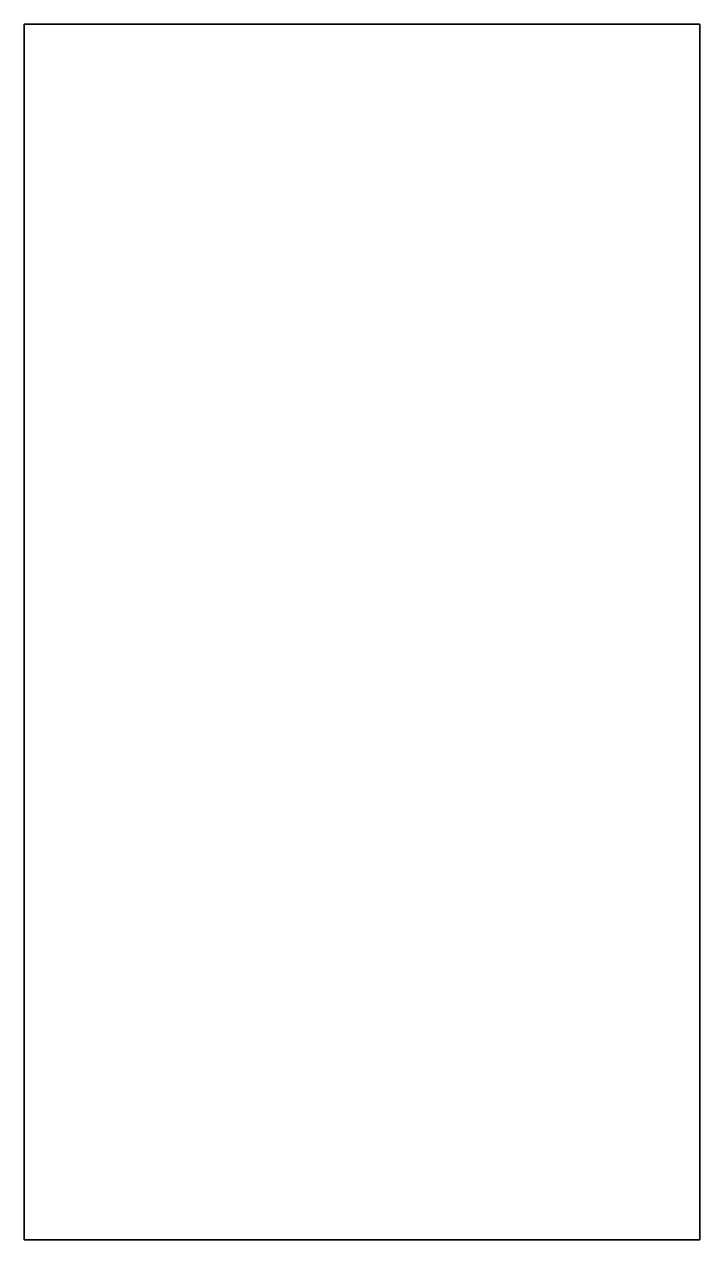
# Model space of a CAD drawing. Header units: millimetres. Extents: x -20 to 30, y -26 to 64.
import ezdxf

# ---------------------------------------------------------------- set-up
doc = ezdxf.new("R2010")
doc.units = ezdxf.units.MM
doc.layers.get('0').update_dxf_attribs({"linetype": 'CONTINUOUS'})

msp = doc.modelspace()

# ---------------------------------------------------------------- linework, layer by layer
for p, q in [((-20, 64), (-20, -26)), ((30, 64), (-20, 64)), ((30, -26), (30, 64)), ((-20, -26), (30, -26))]:
    msp.add_line(p, q)
msp.add_lwpolyline([(30, -26), (-20, -26), (-20, 64), (30, 64)], close=True)

doc.saveas('drawing.dxf')
